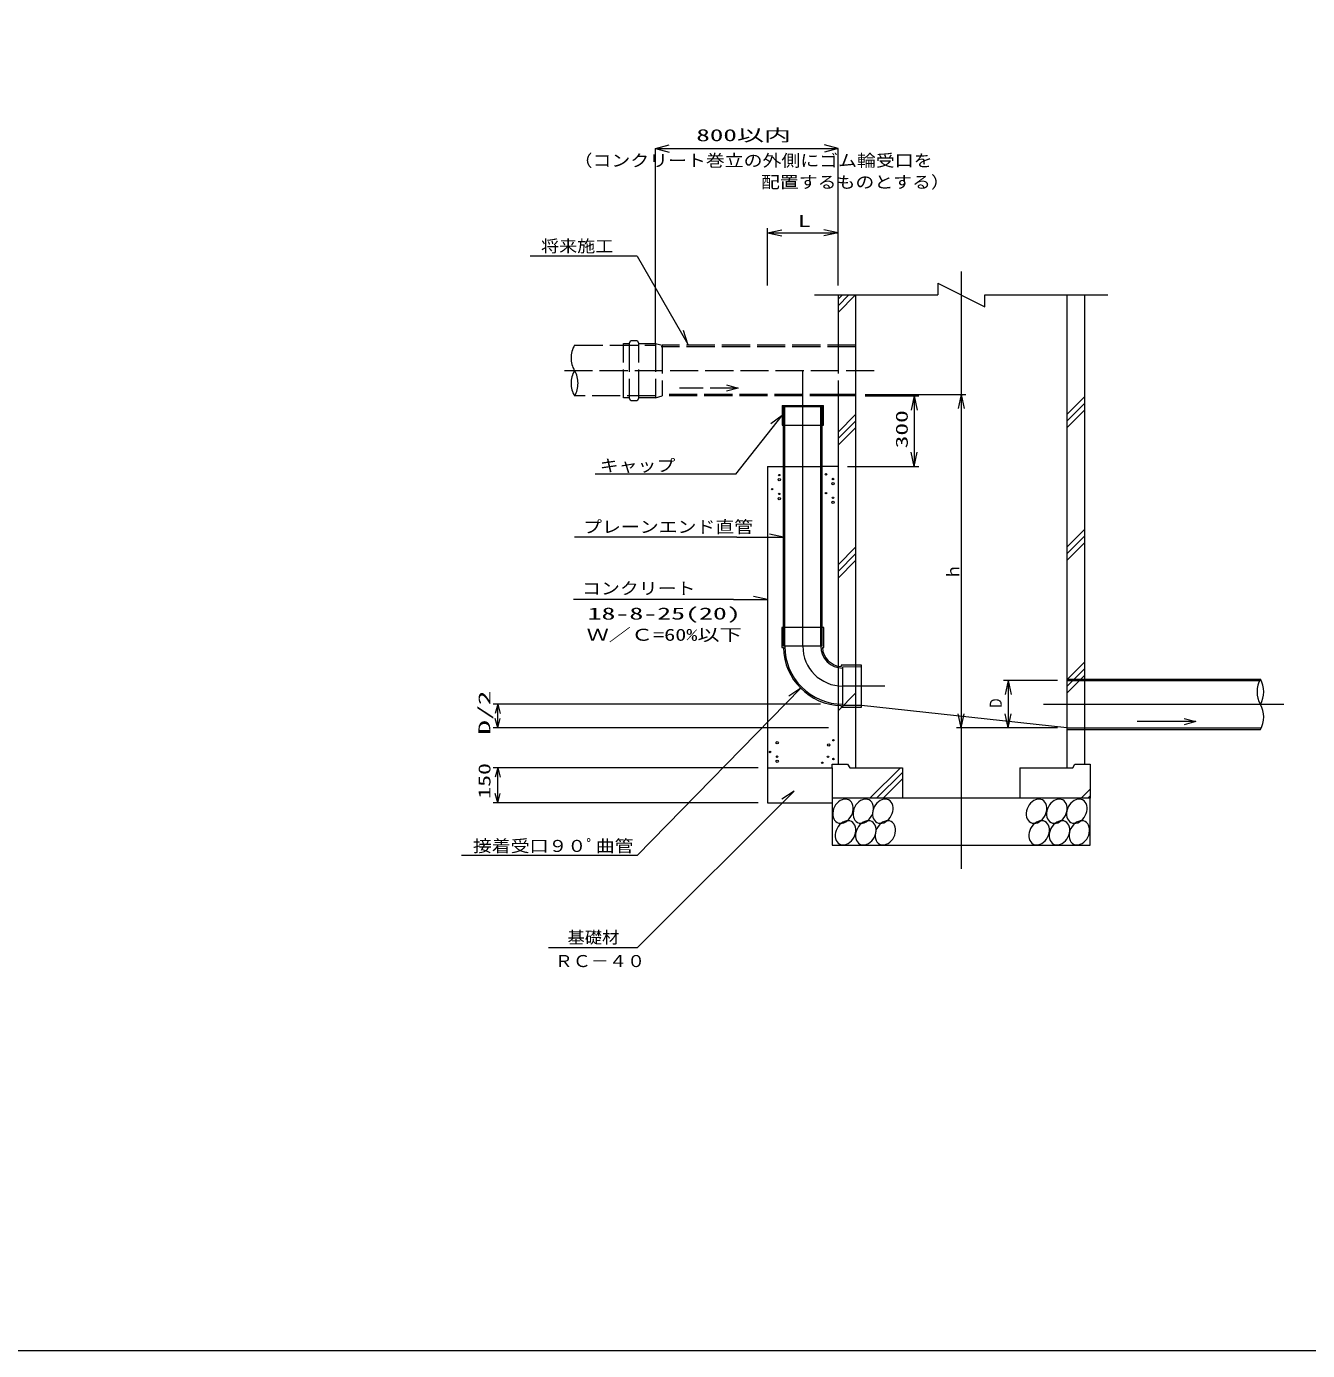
# Model space of a CAD drawing. Units: millimetres on the paper. Extents: x -390 to 406, y -282 to 282.
# Drawn here: x -98.4 to 174.5, y -282 to 0.1 of the extents above; entities that cross this region are included whole.
import ezdxf
from ezdxf.enums import TextEntityAlignment as Align

# ---------------------------------------------------------------- set-up
doc = ezdxf.new("R2010")
doc.units = ezdxf.units.MM
doc.linetypes.add('DASHED', pattern=[7.5, 6, -1.5])
for name, color, linetype, lineweight in [('0-1__0-1__0-1_構造図', 7, 'Continuous', 18), ('0-2__0-2__0-2_枠', 7, 'Continuous', 18), ('0-3__0-4__0-4_センタ__', 7, 'Continuous', 18), ('0-4__0-5__0-5_寸法線1', 7, 'Continuous', 18), ('0-7__0-9__0-9_構造図2', 7, 'Continuous', 18), ('0-8__0-A__0-A_構造図3', 7, 'Continuous', 18)]:
    doc.layers.add(name, color=color, linetype=linetype, lineweight=lineweight)
doc.styles.add('ＭＳ ゴシック', font='')
doc.styles.get('ＭＳ ゴシック').set_extended_font_data('MS Gothic')

msp = doc.modelspace()

# ---------------------------------------------------------------- linework, layer by layer
at = {"layer": '0-1__0-1__0-1_構造図'}
for p, q in [((95.751, -54.581), (95.751, -57.081)), ((69.501, -57.081), (95.751, -57.081)), ((74.501, -57.081), (74.501, -67.806)), ((74.501, -57.081), (78.251, -57.081)), ((74.501, -60.831), (78.251, -57.081)), ((74.501, -59.417), (76.836, -57.081)), ((74.501, -58.003), (75.422, -57.081)), ((78.251, -57.081), (78.251, -135.981)), ((105.751, -57.081), (132.001, -57.081)), ((123.251, -57.081), (123.251, -157.831)), ((123.251, -57.081), (127.001, -57.081)), ((127.001, -57.081), (127.001, -138.956)), ((74.501, -78.606), (74.501, -93.606)), ((123.251, -82.537), (127.001, -78.787)), ((123.251, -83.951), (127.001, -80.201)), ((123.251, -85.366), (127.001, -81.616)), ((74.501, -86.287), (78.251, -82.537)), ((74.501, -87.701), (78.251, -83.951)), ((74.501, -89.116), (78.251, -85.366)), ((123.251, -110.821), (127.001, -107.071)), ((123.251, -112.236), (127.001, -108.486)), ((123.251, -113.65), (127.001, -109.9)), ((74.501, -114.571), (78.251, -110.821)), ((74.501, -115.986), (78.251, -112.236)), ((74.501, -117.4), (78.251, -113.65)), ((67.001, -131.931), (67.001, -127.931)), ((123.251, -139.106), (127.001, -135.356)), ((75.201, -135.981), (75.201, -136.271)), ((123.251, -140.52), (127.001, -136.77)), ((123.251, -141.934), (127.001, -138.184)), ((123.251, -138.956), (164.501, -138.956)), ((123.251, -139.231), (164.352, -139.231)), ((74.501, -145.684), (78.251, -141.934)), ((75.201, -144.578), (75.201, -144.881)), ((78.251, -144.881), (78.251, -157.831)), ((123.251, -149.331), (79.501, -144.584)), ((123.251, -149.331), (164.686, -149.331)), ((150.751, -147.981), (138.251, -147.981)), ((123.251, -149.681), (164.501, -149.681)), ((127.001, -149.681), (127.001, -157.081)), ((73.251, -157.831), (73.251, -157.081)), ((73.251, -157.831), (73.251, -165.331)), ((73.251, -157.831), (73.251, -164.331)), ((81.309, -164.331), (87.809, -157.831)), ((88.251, -157.831), (88.251, -164.331)), ((113.251, -157.831), (113.251, -164.331)), ((124.501, -157.831), (124.951, -157.081)), ((128.251, -157.081), (128.251, -164.331)), ((82.723, -164.331), (88.251, -158.804)), ((84.138, -164.331), (88.251, -160.218)), ((126.309, -164.331), (128.251, -162.39)), ((128.251, -164.331), (113.251, -164.331)), ((127.723, -164.331), (128.251, -163.804))]:
    msp.add_line(p, q, dxfattribs=at)
at = {"layer": '0-1__0-1__0-1_構造図', "linetype": 'DASHED'}
for p, q in [((29.998, -67.431), (29.998, -78.981)), ((32.058, -78.981), (32.058, -67.431)), ((18.36, -67.806), (35.601, -67.806)), ((74.501, -67.806), (74.501, -78.606)), ((35.601, -78.606), (18.36, -78.606)), ((35.601, -78.981), (32.058, -78.981)), ((53.251, -76.906), (40.751, -76.906)), ((78.251, -78.256), (74.501, -78.256)), ((78.251, -78.606), (74.501, -78.606))]:
    msp.add_line(p, q, dxfattribs=at)
at = {"layer": '0-1__0-1__0-1_構造図'}
for points in [[(95.751, -54.581), (105.751, -59.581), (105.751, -57.081)], [(32.058, -78.981), (31.696, -79.609), (30.361, -79.609), (29.998, -78.981)], [(148.251, -147.311), (150.751, -147.981), (148.251, -148.651)], [(74.501, -157.081), (76.551, -157.081), (77.001, -157.831), (78.251, -157.831), (88.251, -157.831)], [(113.251, -157.831), (123.251, -157.831), (124.501, -157.831)], [(124.951, -157.081), (127.001, -157.081), (128.251, -157.081)], [(73.251, -164.331), (73.251, -174.331), (128.251, -174.331), (128.251, -164.331)], [(113.251, -164.331), (88.251, -164.331), (73.251, -164.331)]]:
    msp.add_lwpolyline(points, dxfattribs=at)
at = {"layer": '0-1__0-1__0-1_構造図', "linetype": 'DASHED'}
for points in [[(28.808, -67.431), (29.998, -67.431), (30.361, -66.804), (31.696, -66.804), (32.058, -67.431), (35.601, -67.431), (37.001, -67.806), (37.001, -78.606)], [(29.998, -78.981), (28.808, -78.981), (28.808, -67.431)], [(35.601, -67.431), (35.601, -78.981), (37.001, -78.606)], [(50.751, -76.236), (53.251, -76.906), (50.751, -77.576)]]:
    msp.add_lwpolyline(points, dxfattribs=at)
at = {"layer": '0-1__0-1__0-1_構造図'}
for points in [[(74.311, -169.485), (74.644, -169.612), (75.005, -169.662), (75.382, -169.633), (75.765, -169.527), (76.141, -169.347), (76.5, -169.098), (76.831, -168.787), (77.123, -168.425), (77.367, -168.023), (77.557, -167.591), (77.685, -167.144), (77.75, -166.696), (77.747, -166.259), (77.679, -165.847), (77.546, -165.472), (77.352, -165.147), (77.104, -164.881), (76.81, -164.681), (76.477, -164.554), (76.116, -164.504), (75.739, -164.533), (75.356, -164.639), (74.98, -164.819), (74.621, -165.068), (74.29, -165.379), (73.998, -165.741), (73.754, -166.144), (73.564, -166.575), (73.436, -167.022), (73.371, -167.471), (73.374, -167.908), (73.442, -168.319), (73.575, -168.694), (73.769, -169.019), (74.017, -169.286)], [(81.142, -164.681), (80.809, -164.554), (80.449, -164.504), (80.071, -164.533), (79.688, -164.639), (79.312, -164.819), (78.953, -165.068), (78.622, -165.379), (78.33, -165.741), (78.086, -166.144), (77.897, -166.575), (77.768, -167.022), (77.704, -167.471), (77.706, -167.908), (77.775, -168.319), (77.908, -168.694), (78.101, -169.019), (78.349, -169.286), (78.644, -169.485), (78.976, -169.612), (79.337, -169.662), (79.714, -169.633), (80.097, -169.527), (80.474, -169.347), (80.833, -169.098), (81.163, -168.787), (81.455, -168.425), (81.699, -168.023), (81.889, -167.591), (82.018, -167.144), (82.082, -166.696), (82.08, -166.259), (82.011, -165.847), (81.878, -165.472), (81.684, -165.147), (81.437, -164.881)], [(85.293, -164.681), (84.961, -164.554), (84.6, -164.504), (84.223, -164.533), (83.84, -164.639), (83.463, -164.819), (83.104, -165.068), (82.774, -165.379), (82.482, -165.741), (82.238, -166.144), (82.048, -166.575), (81.919, -167.022), (81.855, -167.471), (81.857, -167.908), (81.926, -168.319), (82.059, -168.694), (82.253, -169.019), (82.5, -169.286), (82.795, -169.485), (83.128, -169.612), (83.488, -169.662), (83.866, -169.633), (84.249, -169.527), (84.625, -169.347), (84.984, -169.098), (85.315, -168.787), (85.607, -168.425), (85.851, -168.023), (86.04, -167.591), (86.169, -167.144), (86.233, -166.696), (86.231, -166.259), (86.162, -165.847), (86.029, -165.472), (85.836, -165.147), (85.588, -164.881)], [(115.557, -169.485), (115.89, -169.612), (116.25, -169.662), (116.628, -169.633), (117.011, -169.527), (117.387, -169.347), (117.746, -169.098), (118.077, -168.787), (118.368, -168.425), (118.613, -168.023), (118.802, -167.591), (118.931, -167.144), (118.995, -166.696), (118.993, -166.259), (118.924, -165.847), (118.791, -165.472), (118.598, -165.147), (118.35, -164.881), (118.055, -164.681), (117.723, -164.554), (117.362, -164.504), (116.985, -164.533), (116.602, -164.639), (116.225, -164.819), (115.866, -165.068), (115.536, -165.379), (115.244, -165.741), (115, -166.144), (114.81, -166.575), (114.681, -167.022), (114.617, -167.471), (114.619, -167.908), (114.688, -168.319), (114.821, -168.694), (115.015, -169.019), (115.262, -169.286)], [(122.388, -164.681), (122.055, -164.554), (121.694, -164.504), (121.317, -164.533), (120.934, -164.639), (120.557, -164.819), (120.198, -165.068), (119.868, -165.379), (119.576, -165.741), (119.332, -166.144), (119.142, -166.575), (119.014, -167.022), (118.949, -167.471), (118.952, -167.908), (119.02, -168.319), (119.153, -168.694), (119.347, -169.019), (119.594, -169.286), (119.889, -169.485), (120.222, -169.612), (120.582, -169.662), (120.96, -169.633), (121.343, -169.527), (121.719, -169.347), (122.078, -169.098), (122.409, -168.787), (122.701, -168.425), (122.945, -168.023), (123.134, -167.591), (123.263, -167.144), (123.327, -166.696), (123.325, -166.259), (123.257, -165.847), (123.123, -165.472), (122.93, -165.147), (122.682, -164.881)], [(126.629, -164.681), (126.297, -164.554), (125.936, -164.504), (125.559, -164.533), (125.176, -164.639), (124.799, -164.819), (124.44, -165.068), (124.11, -165.379), (123.818, -165.741), (123.574, -166.144), (123.384, -166.575), (123.255, -167.022), (123.191, -167.471), (123.193, -167.908), (123.262, -168.319), (123.395, -168.694), (123.589, -169.019), (123.836, -169.286), (124.131, -169.485), (124.464, -169.612), (124.824, -169.662), (125.202, -169.633), (125.585, -169.527), (125.961, -169.347), (126.32, -169.098), (126.651, -168.787), (126.942, -168.425), (127.187, -168.023), (127.376, -167.591), (127.505, -167.144), (127.569, -166.696), (127.567, -166.259), (127.498, -165.847), (127.365, -165.472), (127.172, -165.147), (126.924, -164.881)], [(77.351, -169.284), (77.019, -169.157), (76.658, -169.107), (76.281, -169.136), (75.898, -169.242), (75.521, -169.422), (75.162, -169.671), (74.832, -169.982), (74.54, -170.344), (74.295, -170.747), (74.106, -171.178), (73.977, -171.625), (73.913, -172.074), (73.915, -172.511), (73.984, -172.922), (74.117, -173.297), (74.31, -173.622), (74.558, -173.889), (74.853, -174.088), (75.186, -174.215), (75.546, -174.265), (75.924, -174.236), (76.306, -174.13), (76.683, -173.95), (77.042, -173.701), (77.372, -173.39), (77.664, -173.028), (77.909, -172.625), (78.098, -172.194), (78.227, -171.747), (78.291, -171.298), (78.289, -170.862), (78.22, -170.45), (78.087, -170.075), (77.894, -169.75), (77.646, -169.483)], [(79.185, -174.088), (79.518, -174.215), (79.878, -174.265), (80.256, -174.236), (80.639, -174.13), (81.015, -173.95), (81.374, -173.701), (81.705, -173.39), (81.996, -173.028), (82.241, -172.625), (82.43, -172.194), (82.559, -171.747), (82.623, -171.298), (82.621, -170.862), (82.552, -170.45), (82.419, -170.075), (82.226, -169.75), (81.978, -169.483), (81.683, -169.284), (81.351, -169.157), (80.99, -169.107), (80.613, -169.136), (80.23, -169.242), (79.853, -169.422), (79.494, -169.671), (79.164, -169.982), (78.872, -170.344), (78.628, -170.747), (78.438, -171.178), (78.309, -171.625), (78.245, -172.074), (78.247, -172.511), (78.316, -172.922), (78.449, -173.297), (78.642, -173.622), (78.89, -173.889)], [(85.835, -169.284), (85.502, -169.157), (85.142, -169.107), (84.764, -169.136), (84.382, -169.242), (84.005, -169.422), (83.646, -169.671), (83.315, -169.982), (83.024, -170.344), (82.779, -170.747), (82.59, -171.178), (82.461, -171.625), (82.397, -172.074), (82.399, -172.511), (82.468, -172.922), (82.601, -173.297), (82.794, -173.622), (83.042, -173.889), (83.337, -174.088), (83.669, -174.215), (84.03, -174.265), (84.407, -174.236), (84.79, -174.13), (85.167, -173.95), (85.526, -173.701), (85.856, -173.39), (86.148, -173.028), (86.392, -172.625), (86.582, -172.194), (86.711, -171.747), (86.775, -171.298), (86.773, -170.862), (86.704, -170.45), (86.571, -170.075), (86.378, -169.75), (86.13, -169.483)], [(116.099, -174.088), (116.431, -174.215), (116.792, -174.265), (117.169, -174.236), (117.552, -174.13), (117.929, -173.95), (118.288, -173.701), (118.618, -173.39), (118.91, -173.028), (119.154, -172.625), (119.344, -172.194), (119.473, -171.747), (119.537, -171.298), (119.535, -170.862), (119.466, -170.45), (119.333, -170.075), (119.139, -169.75), (118.892, -169.483), (118.597, -169.284), (118.264, -169.157), (117.904, -169.107), (117.526, -169.136), (117.143, -169.242), (116.767, -169.422), (116.408, -169.671), (116.077, -169.982), (115.786, -170.344), (115.541, -170.747), (115.352, -171.178), (115.223, -171.625), (115.159, -172.074), (115.161, -172.511), (115.23, -172.922), (115.363, -173.297), (115.556, -173.622), (115.804, -173.889)], [(122.929, -169.284), (122.596, -169.157), (122.236, -169.107), (121.858, -169.136), (121.476, -169.242), (121.099, -169.422), (120.74, -169.671), (120.41, -169.982), (120.118, -170.344), (119.873, -170.747), (119.684, -171.178), (119.555, -171.625), (119.491, -172.074), (119.493, -172.511), (119.562, -172.922), (119.695, -173.297), (119.888, -173.622), (120.136, -173.889), (120.431, -174.088), (120.763, -174.215), (121.124, -174.265), (121.501, -174.236), (121.884, -174.13), (122.261, -173.95), (122.62, -173.701), (122.95, -173.39), (123.242, -173.028), (123.486, -172.625), (123.676, -172.194), (123.805, -171.747), (123.869, -171.298), (123.867, -170.862), (123.798, -170.45), (123.665, -170.075), (123.472, -169.75), (123.224, -169.483)], [(124.673, -174.088), (125.005, -174.215), (125.366, -174.265), (125.743, -174.236), (126.126, -174.13), (126.503, -173.95), (126.862, -173.701), (127.192, -173.39), (127.484, -173.028), (127.728, -172.625), (127.918, -172.194), (128.047, -171.747), (128.111, -171.298), (128.109, -170.862), (128.04, -170.45), (127.907, -170.075), (127.713, -169.75), (127.466, -169.483), (127.171, -169.284), (126.838, -169.157), (126.478, -169.107), (126.1, -169.136), (125.717, -169.242), (125.341, -169.422), (124.982, -169.671), (124.651, -169.982), (124.36, -170.344), (124.115, -170.747), (123.926, -171.178), (123.797, -171.625), (123.733, -172.074), (123.735, -172.511), (123.804, -172.922), (123.937, -173.297), (124.13, -173.622), (124.378, -173.889)]]:
    msp.add_lwpolyline(points, close=True, dxfattribs=at)
for centre, radius in [((61.97, -95.459), 0.15), ((71.937, -95.298), 0.15), ((60.47, -98.459), 0.15), ((61.97, -96.459), 0.25), ((73.437, -97.298), 0.25), ((73.437, -96.298), 0.15), ((61.97, -100.459), 0.25), ((61.97, -99.459), 0.15), ((71.937, -99.298), 0.15), ((73.437, -101.298), 0.25), ((73.437, -100.298), 0.15), ((61.535, -152.462), 0.25), ((73.524, -151.964), 0.15), ((60.035, -154.462), 0.15), ((72.524, -152.964), 0.25), ((61.535, -156.462), 0.25), ((61.535, -155.462), 0.15), ((71.145, -156.774), 0.15), ((72.36, -155.478), 0.15), ((73.524, -155.964), 0.15)]:
    msp.add_circle(centre, radius, dxfattribs=at)
at = {"layer": '0-1__0-1__0-1_構造図', "linetype": 'DASHED'}
for centre, start, end in [((22.845, -70.506), 148.95178, 211.04822), ((22.845, -75.906), 148.95178, 211.04822), ((13.875, -75.906), 328.95178, 31.04822)]:
    msp.add_arc(centre, 5.235, start, end, dxfattribs=at)
at = {"layer": '0-1__0-1__0-1_構造図'}
for centre, start, end in [((169.145, -141.638), 150, 210), ((159.856, -141.638), 330, 30), ((159.856, -147), 330, 30)]:
    msp.add_arc(centre, 5.362, start, end, dxfattribs=at)
at = {"layer": '0-2__0-2__0-2_枠'}
msp.add_lwpolyline([(-390.5, -282), (405.5, -282), (405.5, 282), (-390.5, 282)], close=True, dxfattribs=at)
at = {"layer": '0-3__0-4__0-4_センタ__'}
for p, q in [((100.751, -52.081), (100.751, -179.331)), ((67.001, -127.931), (67.001, -73.206)), ((84.501, -140.431), (75.501, -140.431)), ((118.251, -144.281), (169.501, -144.281))]:
    msp.add_line(p, q, dxfattribs=at)
at = {"layer": '0-3__0-4__0-4_センタ__', "linetype": 'DASHED'}
msp.add_line((16.203, -73.206), (83.251, -73.206), dxfattribs=at)
at = {"layer": '0-3__0-4__0-4_センタ__'}
msp.add_arc((75.501, -131.931), 8.5, 180, 270, dxfattribs=at)
at = {"layer": '0-4__0-5__0-5_寸法線1'}
for p, q in [((35.601, -25.853), (38.499, -25.076)), ((74.501, -25.853), (71.603, -25.076)), ((35.601, -25.853), (74.501, -25.853)), ((74.501, -25.853), (71.603, -26.629)), ((74.501, -55.081), (74.501, -25.853)), ((59.501, -55.081), (59.501, -42.833)), ((59.501, -43.833), (62.501, -43.195)), ((59.501, -43.833), (74.501, -43.833)), ((59.501, -43.833), (62.501, -44.471)), ((74.501, -43.833), (71.501, -43.195)), ((74.501, -43.833), (71.501, -44.471)), ((74.501, -55.081), (74.501, -42.833)), ((31.734, -48.845), (8.911, -48.845)), ((80.251, -78.256), (101.751, -78.256)), ((80.251, -78.606), (91.751, -78.606)), ((90.751, -78.606), (90.113, -81.606)), ((90.751, -78.606), (90.751, -93.606)), ((90.751, -78.606), (91.388, -81.606)), ((100.751, -78.256), (100.113, -81.256)), ((100.751, -78.256), (100.751, -149.331)), ((100.751, -78.256), (101.388, -81.256)), ((52.725, -95.288), (62.613, -82.731)), ((52.725, -95.288), (62.613, -82.731)), ((62.613, -82.731), (60.152, -84.562)), ((90.751, -93.606), (90.113, -90.606)), ((90.751, -93.606), (91.388, -90.606)), ((52.725, -95.288), (22.725, -95.288)), ((76.501, -93.606), (91.751, -93.606)), ((52.916, -108.719), (18.359, -108.719)), ((52.916, -108.719), (62.876, -108.719)), ((52.916, -108.719), (62.876, -108.719)), ((62.876, -108.719), (59.876, -108.081)), ((52.21, -121.969), (18.163, -121.969)), ((52.21, -121.969), (59.501, -121.969)), ((52.21, -121.969), (59.501, -121.969)), ((59.501, -121.969), (56.501, -121.331)), ((31.704, -176.527), (66.556, -140.876)), ((31.704, -176.527), (66.556, -140.876)), ((66.556, -140.876), (64.003, -142.576)), ((121.251, -139.231), (109.751, -139.231)), ((110.751, -139.231), (110.113, -142.231)), ((110.751, -139.231), (110.751, -149.331)), ((110.751, -139.231), (111.388, -142.231)), ((70.762, -144.281), (1.001, -144.281)), ((2.001, -144.281), (1.465, -146.281)), ((2.001, -149.331), (2.001, -144.281)), ((2.001, -144.281), (2.536, -146.281)), ((100.751, -149.331), (100.113, -146.331)), ((100.751, -149.331), (101.388, -146.331)), ((110.751, -149.331), (110.113, -146.331)), ((110.751, -149.331), (111.388, -146.331)), ((72.501, -149.331), (1.001, -149.331)), ((2.001, -149.331), (1.465, -147.331)), ((2.001, -149.331), (2.536, -147.331)), ((121.251, -149.331), (99.751, -149.331)), ((121.251, -149.331), (109.751, -149.331)), ((57.501, -157.831), (1.001, -157.831)), ((2.001, -157.831), (1.465, -159.831)), ((2.001, -165.331), (2.001, -157.831)), ((2.001, -157.831), (2.536, -159.831)), ((2.001, -165.331), (1.465, -163.331)), ((2.001, -165.331), (2.536, -163.331)), ((31.735, -196.222), (65.126, -162.831)), ((31.735, -196.222), (65.126, -162.831)), ((65.126, -162.831), (62.558, -164.509)), ((57.501, -165.331), (1.001, -165.331)), ((31.704, -176.527), (-5.739, -176.527)), ((31.735, -196.222), (12.809, -196.222))]:
    msp.add_line(p, q, dxfattribs=at)
for points in [[(35.601, -67.431), (35.601, -25.853), (38.499, -26.629)], [(31.734, -48.845), (42.533, -67.55), (41.585, -64.633)]]:
    msp.add_lwpolyline(points, dxfattribs=at)
at = {"layer": '0-7__0-9__0-9_構造図2', "linetype": 'DASHED'}
for p, q in [((78.251, -68.156), (36.815, -68.156)), ((78.251, -67.806), (37.001, -67.806)), ((59.501, -78.606), (37.001, -78.606)), ((59.501, -78.256), (37.186, -78.256)), ((74.501, -78.256), (59.501, -78.256)), ((74.501, -78.606), (59.501, -78.606))]:
    msp.add_line(p, q, dxfattribs=at)
at = {"layer": '0-7__0-9__0-9_構造図2'}
for p, q in [((62.876, -93.606), (71.126, -93.606)), ((74.501, -136.165), (74.501, -144.542)), ((78.251, -135.981), (78.251, -144.881)), ((127.001, -138.956), (127.001, -149.681))]:
    msp.add_line(p, q, dxfattribs=at)
at = {"layer": '0-8__0-A__0-A_構造図3'}
for p, q in [((62.613, -80.606), (71.388, -80.606)), ((62.613, -80.606), (62.613, -84.856)), ((62.854, -84.856), (62.894, -80.856)), ((62.876, -131.931), (62.876, -80.856)), ((62.876, -80.856), (71.126, -80.856)), ((63.151, -131.931), (63.151, -80.856)), ((70.851, -131.931), (70.851, -80.856)), ((71.147, -84.856), (71.107, -80.856)), ((71.126, -131.931), (71.126, -80.856)), ((71.388, -84.856), (71.388, -80.606)), ((62.613, -84.856), (71.388, -84.856)), ((59.501, -93.606), (59.501, -165.331)), ((59.501, -93.606), (62.876, -93.606)), ((74.501, -93.606), (71.126, -93.606)), ((74.501, -93.606), (74.501, -136.165)), ((71.098, -131.931), (71.153, -127.931)), ((75.501, -136.334), (79.501, -136.279)), ((75.501, -144.529), (75.501, -136.334)), ((74.501, -144.542), (74.501, -157.081)), ((75.201, -144.881), (79.501, -144.881)), ((79.501, -144.584), (75.501, -144.529)), ((59.501, -157.831), (73.251, -157.831)), ((73.251, -157.081), (74.501, -157.081)), ((59.501, -165.331), (73.251, -165.331))]:
    msp.add_line(p, q, dxfattribs=at)
for points in [[(71.451, -127.931), (62.551, -127.931), (62.551, -132.231), (62.854, -132.231)], [(71.098, -131.931), (62.903, -131.931), (62.848, -127.931)], [(71.161, -132.231), (71.451, -132.231), (71.451, -127.931)], [(79.501, -144.881), (79.501, -135.981), (75.201, -135.981)]]:
    msp.add_lwpolyline(points, dxfattribs=at)
for radius, start, end in [(12.65, 181.35892, 268.64108), (12.35, 180, 270), (4.65, 180, 270), (4.35, 183.95457, 266.04543)]:
    msp.add_arc((75.501, -131.931), radius, start, end, dxfattribs=at)

# ---------------------------------------------------------------- texts
at = {"layer": '0-4__0-5__0-5_寸法線1', "style": 'ＭＳ ゴシック'}
for s, width, p in [('800以内', 1.65, (44.311, -25.086)), ('（コンクリート巻立の外側にゴム輪受口を', 1.15, (18.165, -30.487)), ('配置するものとする）', 1.15, (58.081, -35.089)), ('L', 1.65, (65.87, -43.371)), ('将来施工', 1.1, (11.228, -48.722)), ('キャップ\u3000\u3000\u3000\u3000\u3000', 1.15, (23.725, -95.477)), ('プレーンエンド直管', 1.15, (20.187, -108.542)), ('コンクリート\u3000\u3000\u3000', 1.15, (19.967, -121.654)), (' 18-8-25(20)', 1.7, (18.173, -127.017)), ('  Ｗ／Ｃ=60%以下', 1.35, (16.22, -131.54)), ('接着受口９０ﾟ曲管', 1.15, (-3.285, -176.534)), ('基礎材', 1.05, (16.873, -196.016)), ('ＲＣ－４０', 1.1, (14.147, -201.065))]:
    msp.add_text(s, height=2.566, dxfattribs=dict(at, width=width)).set_placement(p, align=Align.BOTTOM_LEFT)
for s, width, p in [('300', 1.55, (90.133, -89.754)), ('D/2', 1.8, (1.212, -150.787)), ('Ｄ', 0.75, (110.169, -145.368)), ('150', 1.45, (1.212, -164.422))]:
    msp.add_text(s, height=2.566, rotation=90, dxfattribs=dict(at, width=width)).set_placement(p, align=Align.BOTTOM_LEFT)
msp.add_text('ｈ', height=2.566, rotation=90, dxfattribs=at).set_placement((101.09, -117.805), align=Align.BOTTOM_LEFT)

doc.saveas('drawing.dxf')
